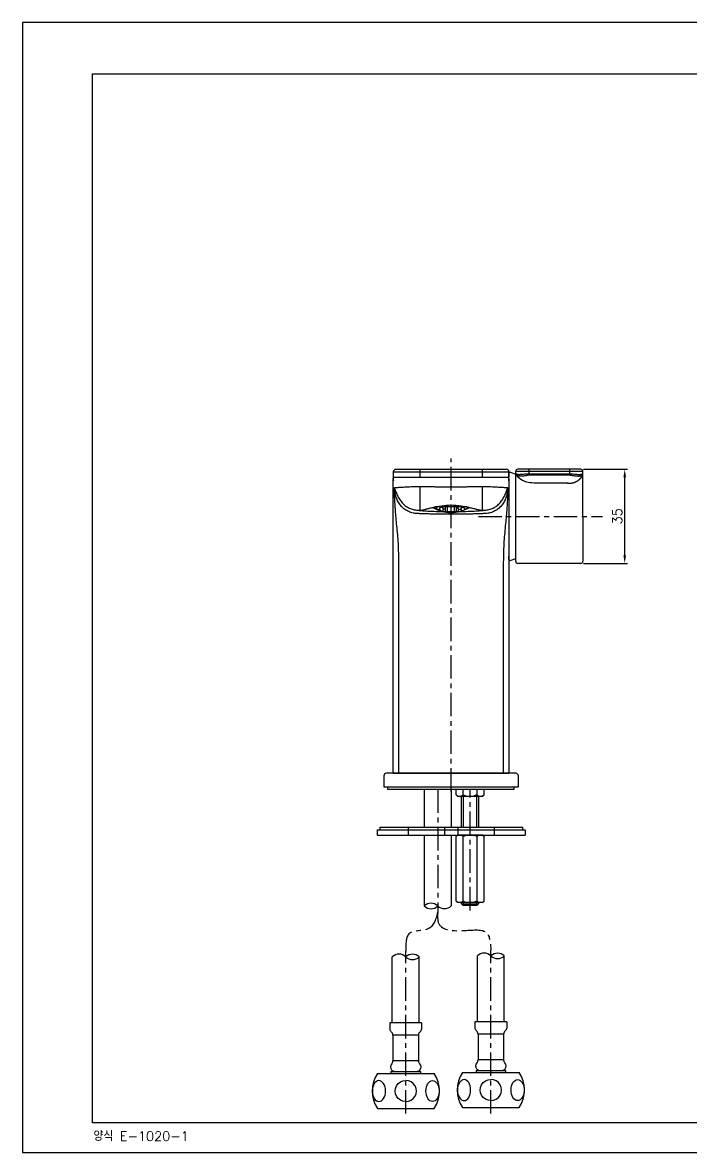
# Model space of a CAD drawing. Extents: x 25383 to 25977, y -4760 to -4340.
# Drawn here: x 25382.8 to 25631, y -4759.7 to -4339.7 of the extents above; entities that cross this region are included whole.
import ezdxf

# ---------------------------------------------------------------- set-up
doc = ezdxf.new("R2010")
doc.units = 0
doc.header["$LTSCALE"] = 7
doc.header["$MEASUREMENT"] = 0
doc.linetypes.add('CENTER', pattern=[2, 1.25, -0.25, 0.25, -0.25])
doc.layers.get('0').update_dxf_attribs({"color": 2, "linetype": 'CONTINUOUS'})
for name, color, linetype in [('CENTER', 1, 'CENTER'), ('CL', 1, 'CENTER'), ('D', 2, 'CONTINUOUS'), ('DIM', 2, 'CONTINUOUS'), ('DWG', 7, 'CONTINUOUS'), ('TXT', 4, 'CONTINUOUS')]:
    doc.layers.add(name, color=color, linetype=linetype)
doc.styles.add('GHS', font='romans', dxfattribs={"bigfont": 'ghs'})

# ---------------------------------------------------------------- blocks, each defined once
blk = doc.blocks.new('A$C33CC64C0')
at = {"layer": 'DWG'}
for p, q in [((0, 2), (0, 0)), ((0, 2), (55, 2)), ((1, 3), (1, 2)), ((1, 3), (54, 3)), ((11.5, 3), (11.5, 0)), ((25, 3), (25, 0)), ((30, 3), (30, 0)), ((43.5, 3), (43.5, 0)), ((54, 3), (54, 2)), ((55, 2), (55, 0)), ((0, 0), (55, 0))]:
    blk.add_line(p, q, dxfattribs=at)
blk = doc.blocks.new('A$C37100F70')
at = {"color": 7, "linetype": 'Continuous'}
for p, q in [((2.6, 0.5), (2.6, 2.5)), ((7.79, 0.5), (7.79, 2.5))]:
    blk.add_line(p, q, dxfattribs=at)
for points in [[(0.49, 0.08), (0.43, 0.13), (0.22, 0.3), (0, 0.5)], [(0.63, 0), (0.49, 0.08)], [(2.6, 0.5), (2.38, 0.3), (2.17, 0.13), (1.97, 0)], [(2.6, 0.5), (3.03, 0.3), (3.45, 0.13), (3.85, 0)], [(7.79, 0.5), (7.36, 0.3), (6.94, 0.13), (6.54, 0)], [(7.79, 0.5), (8.01, 0.3), (8.22, 0.13), (8.42, 0)], [(10.39, 0.5), (10.17, 0.3), (9.97, 0.13), (9.76, 0)]]:
    blk.add_spline(points, degree=3, dxfattribs=at)
at = {"layer": 'DWG'}
for p, q in [((0, 0.5), (0, 2.5)), ((0.5, 0), (0, 0.5)), ((9.89, 0), (10.39, 0.5)), ((10.39, 0.5), (10.39, 2.5)), ((0.5, 0), (9.89, 0))]:
    blk.add_line(p, q, dxfattribs=at)
blk = doc.blocks.new('A$C4E4B1E58')
at = {"color": 7, "linetype": 'Continuous'}
for p, q in [((2.6, 0.5), (2.6, 24.5)), ((7.79, 0.5), (7.79, 24.5))]:
    blk.add_line(p, q, dxfattribs=at)
for points in [[(0, 24.5), (0.22, 24.7), (0.43, 24.87), (0.63, 25)], [(2.6, 24.5), (2.38, 24.7), (2.17, 24.87), (1.97, 25)], [(2.6, 24.5), (3.03, 24.7), (3.45, 24.87), (3.85, 25)], [(7.79, 24.5), (7.36, 24.7), (6.94, 24.87), (6.54, 25)], [(7.79, 24.5), (8.01, 24.7), (8.22, 24.87), (8.42, 25)], [(9.76, 25), (9.9, 24.92)], [(9.9, 24.92), (9.97, 24.87), (10.17, 24.7), (10.39, 24.5)], [(0, 0.5), (0.22, 0.3), (0.43, 0.13), (0.63, 0)], [(2.6, 0.5), (2.38, 0.3), (2.17, 0.13), (1.97, 0)], [(2.6, 0.5), (3.03, 0.3), (3.45, 0.13), (3.85, 0)], [(7.79, 0.5), (7.36, 0.3), (6.94, 0.13), (6.54, 0)], [(7.79, 0.5), (8.01, 0.3), (8.22, 0.13), (8.42, 0)], [(9.76, 0), (9.9, 0.08)], [(9.9, 0.08), (9.97, 0.13), (10.17, 0.3), (10.39, 0.5)]]:
    blk.add_spline(points, degree=3, dxfattribs=at)
at = {"layer": 'DWG'}
for p, q in [((0.5, 25), (0, 24.5)), ((0, 0.5), (0, 24.5)), ((9.89, 25), (0.5, 25)), ((9.89, 25), (0.5, 25)), ((9.89, 25), (10.39, 24.5)), ((10.39, 0.5), (10.39, 24.5)), ((0.5, 0), (0, 0.5)), ((9.89, 0), (10.39, 0.5)), ((9.89, 0), (0.5, 0))]:
    blk.add_line(p, q, dxfattribs=at)
blk = doc.blocks.new('A$C60D90985')
at = {"color": 7, "linetype": 'Continuous'}
for p, q in [((8.36, 40.5), (8.36, 29)), ((8.36, 1), (8.36, 0.5))]:
    blk.add_line(p, q, dxfattribs=at)
at = {"layer": 'D'}
for p, q in [((2.7, 29), (2.7, 40.5)), ((7.7, 29), (7.7, 40.5)), ((2.7, 0), (2.7, 1)), ((7.7, 0), (7.7, 1))]:
    blk.add_line(p, q, dxfattribs=at)
at = {"layer": 'DWG'}
for p, q in [((2.04, 29), (2.04, 40.5)), ((2.04, 0.5), (2.04, 1)), ((2.54, 0), (2.04, 0.5)), ((2.04, 0.5), (8.36, 0.5)), ((7.86, 0), (8.36, 0.5)), ((2.54, 0), (7.86, 0))]:
    blk.add_line(p, q, dxfattribs=at)
blk.add_blockref('A$C4E4B1E58', (0, 1), dxfattribs=at)

msp = doc.modelspace()

# ---------------------------------------------------------------- hatches: boundary and pattern name
at = {"layer": 'D', "ltscale": 0.6}
h = msp.add_hatch(dxfattribs=at)
h.set_pattern_fill('HONEY', color=256, scale=6, angle=5)
h.set_pattern_definition([(5, (6213.0003, -2228.9433), (1.06410972, 0.745097647), [0.75, -1.5]), (125, (6213.0003, -2228.9433), (-1.17732835, 0.548997226), [0.75, -1.5]), (65, (6213.0003, -2228.9433), (-0.11321863, 1.294094873), [-1.5, 0.75])])
edge = h.paths.add_edge_path()
edge.add_line((25539.9873, -4519.72905), (25536.21682, -4519.72905))
edge.add_spline(control_points=[(25536.21682, -4519.72905), (25535.86391, -4519.80552), (25535.51196, -4519.88644), (25535.16084, -4519.97048)], knot_values=[0.405272866, 0.405272866, 0.405272866, 0.405272866, 0.497941072, 0.497941072, 0.497941072, 0.497941072], degree=3, periodic=0)
edge.add_arc((25542.0373, -4508.32418), 13.52487, 239.4406117, 261.2819253)
edge.add_line((25539.9873, -4521.69278), (25539.9873, -4519.72905))
edge = h.paths.add_edge_path()
edge.add_spline(control_points=[(25548.91377, -4519.97048), (25548.56265, -4519.88644), (25548.2107, -4519.80552), (25547.85779, -4519.72905)], knot_values=[0.502063935, 0.502063935, 0.502063935, 0.502063935, 0.594733792, 0.594733792, 0.594733792, 0.594733792], degree=3, periodic=0)
edge.add_line((25547.85779, -4519.72905), (25544.0873, -4519.72905))
edge.add_line((25544.0873, -4519.72905), (25544.0873, -4521.69278))
edge.add_arc((25542.0373, -4508.32418), 13.52487, 278.7180747, 300.5594049)

# ---------------------------------------------------------------- linework, layer by layer
at = {"color": 7, "linetype": 'Continuous'}
for p, q in [((25521.5373, -4505.77518), (25562.5373, -4505.77518)), ((25530.5373, -4508.77518), (25530.5373, -4505.77518)), ((25553.5373, -4505.77518), (25553.5373, -4508.77518)), ((25520.5373, -4506.77518), (25520.53125, -4508.86021)), ((25520.5373, -4506.77518), (25563.5373, -4506.77518)), ((25563.5373, -4508.77518), (25520.5373, -4508.77518)), ((25520.5373, -4618.77518), (25520.5373, -4509.15848)), ((25563.47933, -4510.02358), (25563.48584, -4509.95716)), ((25563.48584, -4509.95716), (25563.49452, -4509.8635)), ((25563.5373, -4508.77518), (25563.5373, -4506.77518)), ((25563.5373, -4509.16964), (25563.5373, -4618.77518)), ((25521.03102, -4512.73343), (25520.82676, -4512.76103)), ((25530.5373, -4520.9818), (25530.53731, -4512.27144)), ((25553.5373, -4512.27124), (25553.5373, -4520.9818)), ((25563.24784, -4512.76107), (25563.04315, -4512.73317)), ((25520.5373, -4618.77518), (25563.5373, -4618.77518))]:
    msp.add_line(p, q, dxfattribs=at)
at = {"linetype": 'Continuous'}
msp.add_lwpolyline([(25382.79327, -4759.72529), (25976.79327, -4759.72529), (25976.79327, -4339.72529), (25382.79327, -4339.72529)], close=True, dxfattribs=at)
at = {"color": 7, "linetype": 'Continuous'}
for points in [[(25520.53125, -4508.86021), (25520.53251, -4508.96539), (25520.53466, -4509.06855), (25520.53762, -4509.16923), (25520.54131, -4509.26705), (25520.54562, -4509.36163), (25520.55045, -4509.45253), (25520.55569, -4509.53934), (25520.56122, -4509.62161), (25520.56691, -4509.69906), (25520.5726, -4509.77074), (25520.57814, -4509.83627), (25520.58327, -4509.89367), (25520.59276, -4509.99375)], [(25563.49452, -4509.8635), (25563.49947, -4509.80658), (25563.50462, -4509.74407), (25563.50985, -4509.67653), (25563.515, -4509.60482), (25563.51999, -4509.52917), (25563.52472, -4509.45002), (25563.52911, -4509.36762), (25563.53307, -4509.28227), (25563.53652, -4509.19423), (25563.5394, -4509.10377), (25563.54164, -4509.01119), (25563.54318, -4508.91677), (25563.54397, -4508.82085), (25563.54406, -4508.77518)]]:
    msp.add_lwpolyline(points, dxfattribs=at)
for centre, start, end in [((25521.5373, -4506.77518), 90, 180), ((25562.5373, -4506.77518), 0, 90)]:
    msp.add_arc(centre, 1, start, end, dxfattribs=at)
for centre, radius, start, end in [((25534.5873, -4670.73241), 3.6244, 46.3881408, 133.6118592), ((25534.5873, -4665.62595), 3.52303, 224.7963347, 315.2036653), ((25539.5873, -4665.48493), 3.62378, 226.3787465, 313.6212535), ((25522.68869, -4689.51556), 3.52303, 44.7963347, 135.2036653), ((25527.68869, -4689.65744), 3.6244, 46.3881408, 133.6118592), ((25527.68869, -4684.4091), 3.6244, 226.3881408, 313.6118592), ((25554.31235, -4689.15504), 3.52303, 44.7963347, 135.2036653), ((25559.31235, -4689.29692), 3.6244, 46.3881408, 133.6118592), ((25559.31235, -4684.04858), 3.6244, 226.3881408, 313.6118592)]:
    msp.add_arc(centre, radius, start, end)
for points, knots in [([(25563.24765, -4512.76104), (25563.16072, -4513.3098), (25563.00152, -4514.12895), (25562.73861, -4515.20937), (25562.52023, -4516.01439), (25562.25714, -4516.80592), (25561.9213, -4517.56949), (25561.51035, -4518.29568), (25560.87155, -4519.20601), (25559.91057, -4520.2211), (25558.54099, -4521.18636), (25557.01187, -4521.87023), (25555.78496, -4522.14836), (25554.95619, -4522.23154), (25554.53986, -4522.25373), (25554.1232, -4522.26733), (25553.56772, -4522.28821), (25552.87352, -4522.31653), (25551.76258, -4522.35589), (25550.37363, -4522.39776), (25548.70662, -4522.4382), (25547.03943, -4522.47044), (25544.81636, -4522.50156), (25542.03727, -4522.51775), (25539.25819, -4522.50156), (25537.03512, -4522.47044), (25535.36793, -4522.4382), (25533.70091, -4522.39775), (25532.31197, -4522.35589), (25531.20103, -4522.31653), (25530.50683, -4522.28821), (25529.95134, -4522.26733), (25529.53469, -4522.25373), (25529.11835, -4522.23154), (25528.28959, -4522.14838), (25527.06268, -4521.87029), (25525.5339, -4521.18593), (25524.16436, -4520.22054), (25523.01058, -4519.00552), (25522.26457, -4517.82384), (25521.81778, -4516.80575), (25521.55473, -4516.01397), (25521.33624, -4515.20898), (25521.07315, -4514.12872), (25520.91386, -4513.3097), (25520.82692, -4512.76101)], [0, 0, 0, 0, 0.031253178, 0.046894507, 0.062545171, 0.078163698, 0.093767853, 0.109388443, 0.125020264, 0.156246641, 0.18746243, 0.218678517, 0.249895042, 0.257708367, 0.265522657, 0.273341183, 0.281158869, 0.296791049, 0.312423334, 0.34368921, 0.374955752, 0.406221901, 0.437487576, 0.500017617, 0.562547653, 0.593813323, 0.625079465, 0.656345998, 0.687611863, 0.703244142, 0.718876316, 0.726693998, 0.734512533, 0.742326904, 0.750140417, 0.781356356, 0.81256973, 0.843785589, 0.875007465, 0.906228129, 0.921839473, 0.937461241, 0.95311151, 0.968750655, 1, 1, 1, 1]), ([(25521.02992, -4512.73372), (25521.17359, -4513.26356), (25521.51889, -4514.30834), (25522.09038, -4515.55941), (25522.63008, -4516.51625), (25523.21186, -4517.44719), (25524.05407, -4518.53841), (25525.30926, -4519.62041), (25526.52151, -4520.28341), (25527.55436, -4520.65759), (25528.35408, -4520.86122), (25529.17208, -4520.96896), (25529.72038, -4520.9993), (25529.99448, -4521.01593)], [0, 0, 0, 0, 0.125049186, 0.250084488, 0.312626888, 0.375177391, 0.500126815, 0.624996406, 0.749879507, 0.812406548, 0.874929797, 0.93744765, 1, 1, 1, 1]), ([(25530.53725, -4512.27302), (25530.08821, -4512.27169), (25529.20038, -4512.30423), (25527.89092, -4512.32351), (25526.63042, -4512.3609), (25525.1175, -4512.45005), (25523.75811, -4512.54438), (25522.59177, -4512.60998), (25521.82314, -4512.64456), (25521.32198, -4512.6819), (25521.03102, -4512.73343)], [0, 0, 0, 0, 0.14150285, 0.279865362, 0.412705795, 0.538836067, 0.757404112, 0.842142767, 0.906887087, 1, 1, 1, 1]), ([(25553.53736, -4512.27266), (25553.29784, -4512.27399), (25552.81892, -4512.28669), (25551.86097, -4512.30541), (25550.66336, -4512.3273), (25549.22604, -4512.34851), (25547.30928, -4512.37205), (25544.91302, -4512.392), (25542.03731, -4512.40029), (25539.1616, -4512.39225), (25536.76534, -4512.37245), (25534.84858, -4512.34896), (25533.41125, -4512.32776), (25532.21365, -4512.30568), (25531.2557, -4512.2869), (25530.77677, -4512.27373), (25530.53725, -4512.27302)], [0, 0, 0, 0, 0.031239682, 0.062479317, 0.12496593, 0.187460752, 0.249961716, 0.374976285, 0.499999904, 0.625023443, 0.750037925, 0.812538924, 0.875033848, 0.937520558, 0.96876024, 1, 1, 1, 1]), ([(25563.04315, -4512.73317), (25562.7523, -4512.68058), (25562.25126, -4512.64508), (25561.48306, -4512.61009), (25560.31691, -4512.54469), (25558.95757, -4512.44936), (25557.44417, -4512.36294), (25556.18385, -4512.32067), (25554.87404, -4512.30683), (25553.98642, -4512.27016), (25553.53736, -4512.27266)], [0, 0, 0, 0, 0.093141998, 0.157737076, 0.242497118, 0.461137352, 0.58719688, 0.720173471, 0.858481325, 1, 1, 1, 1]), ([(25554.08013, -4521.01593), (25554.35423, -4520.9993), (25554.90254, -4520.96896), (25555.72055, -4520.86122), (25556.52027, -4520.65758), (25557.55313, -4520.2834), (25558.76539, -4519.62038), (25560.02059, -4518.53836), (25560.86279, -4517.44712), (25561.44458, -4516.51617), (25561.98428, -4515.55932), (25562.55577, -4514.30823), (25562.90105, -4513.26344), (25563.04472, -4512.73359)], [0, 0, 0, 0, 0.06255235, 0.125070204, 0.187593453, 0.250120493, 0.37500359, 0.49987318, 0.624822607, 0.687373112, 0.74991551, 0.874950815, 1, 1, 1, 1]), ([(25530.53713, -4520.98182), (25530.8186, -4520.95258), (25531.45839, -4520.85419), (25532.51594, -4520.62713), (25533.76995, -4520.31526), (25535.75002, -4519.81542), (25538.50703, -4519.23443), (25540.8309, -4519.05411), (25542.0373, -4519.05411)], [0, 0, 0, 0, 0.072645905, 0.165986768, 0.277606142, 0.404346729, 0.690298727, 1, 1, 1, 1]), ([(25542.0373, -4519.05411), (25543.24368, -4519.05412), (25545.5675, -4519.23444), (25548.32446, -4519.81538), (25550.3045, -4520.31521), (25551.5585, -4520.6271), (25552.61606, -4520.85419), (25553.25587, -4520.95258), (25553.53735, -4520.98181)], [0, 0, 0, 0, 0.309697427, 0.595646869, 0.722386947, 0.834006872, 0.927350483, 1, 1, 1, 1]), ([(25529.5373, -4521.05203), (25529.53729, -4521.04848), (25529.54876, -4521.04088), (25529.5857, -4521.03286), (25529.6721, -4521.02362), (25529.81388, -4521.01825), (25529.92856, -4521.01628), (25529.99497, -4521.01568)], [0, 0, 0, 0, 0.023000329, 0.071983575, 0.259988865, 0.569710645, 1, 1, 1, 1]), ([(25530.25664, -4521.17766), (25530.15216, -4521.16601), (25530.00633, -4521.14864), (25529.82718, -4521.12331), (25529.72537, -4521.10685), (25529.64692, -4521.09215), (25529.58832, -4521.07806), (25529.5565, -4521.06783), (25529.53731, -4521.05734), (25529.5373, -4521.05203)], [0, 0, 0, 0, 0.429479314, 0.599656822, 0.739759784, 0.849549385, 0.928938407, 0.978303761, 1, 1, 1, 1]), ([(25529.99497, -4521.01568), (25530.03375, -4521.0153), (25530.21482, -4521.01098), (25530.39556, -4520.99652), (25530.53713, -4520.98182)], [0, 0, 0, 0, 0.214097414, 1, 1, 1, 1]), ([(25542.0373, -4521.65473), (25540.77587, -4521.65473), (25538.37078, -4521.62782), (25535.04871, -4521.51625), (25532.64284, -4521.38132), (25531.12092, -4521.26312), (25530.51572, -4521.20654), (25530.25664, -4521.17766)], [0, 0, 0, 0, 0.320856225, 0.611725923, 0.845411777, 0.933691929, 1, 1, 1, 1]), ([(25553.81792, -4521.17766), (25553.55884, -4521.20655), (25552.95364, -4521.26312), (25551.43171, -4521.38132), (25549.02585, -4521.51625), (25545.7038, -4521.62782), (25543.29873, -4521.65473), (25542.0373, -4521.65473)], [0, 0, 0, 0, 0.066309189, 0.154589919, 0.388276158, 0.679145238, 1, 1, 1, 1]), ([(25553.53735, -4520.98181), (25553.58886, -4520.98715), (25553.76919, -4521.00426), (25553.95028, -4521.01442), (25554.07964, -4521.01568)], [0, 0, 0, 0, 0.285875505, 1, 1, 1, 1]), ([(25554.53731, -4521.05203), (25554.5373, -4521.05734), (25554.5181, -4521.06783), (25554.48629, -4521.07806), (25554.42769, -4521.09215), (25554.34923, -4521.10685), (25554.24741, -4521.12332), (25554.06825, -4521.14864), (25553.92241, -4521.16601), (25553.81792, -4521.17766)], [0, 0, 0, 0, 0.021695893, 0.071061049, 0.150450048, 0.26023981, 0.400342963, 0.570520634, 1, 1, 1, 1]), ([(25554.07964, -4521.01568), (25554.14606, -4521.01628), (25554.26073, -4521.01825), (25554.40251, -4521.02362), (25554.48891, -4521.03286), (25554.52585, -4521.04088), (25554.53732, -4521.04848), (25554.53731, -4521.05203)], [0, 0, 0, 0, 0.430289843, 0.740011805, 0.928016639, 0.976999643, 1, 1, 1, 1])]:
    msp.add_open_spline(points, degree=3, knots=knots, dxfattribs=at)
at = {"layer": 'CENTER'}
msp.add_line((25537.0873, -4624.77518), (25537.0873, -4670.10824), dxfattribs=at)
at = {"layer": 'CL'}
for p, q in [((25542.0373, -4625.61448), (25542.0373, -4501.71974)), ((25552.17444, -4523.27511), (25598.32411, -4523.27512)), ((25549.0873, -4669.77517), (25549.0873, -4624.77517)), ((25525.18869, -4745.32109), (25525.18869, -4684.86922)), ((25556.81235, -4745.32109), (25556.81235, -4684.5087))]:
    msp.add_line(p, q, dxfattribs=at)
for points in [[(25537.0873, -4670.10824), (25533.7876, -4676.48083), (25526.63327, -4678.28673), (25525.18869, -4684.86922)], [(25537.0873, -4670.10824), (25537.46445, -4674.67499), (25547.11285, -4677.25404), (25555.24668, -4678.09503), (25556.81235, -4684.5087)]]:
    msp.add_spline(points, degree=3, dxfattribs=at)
at = {"layer": 'D'}
for points, knots in [([(25520.82676, -4512.76103), (25520.8246, -4512.76587), (25520.82514, -4512.78532), (25520.82311, -4512.82619), (25520.82418, -4512.89486), (25520.82421, -4512.99053), (25520.82506, -4513.11355), (25520.82718, -4513.33167), (25520.83381, -4513.67249), (25520.84849, -4514.16282), (25520.87112, -4514.7609), (25520.90264, -4515.46518), (25520.94385, -4516.27362), (25520.99481, -4517.18352), (25521.07966, -4518.59011), (25521.20956, -4520.57548), (25521.41054, -4523.20843), (25521.68211, -4526.13567), (25522.00737, -4529.30919), (25522.29374, -4532.70517), (25522.41621, -4535.6705), (25522.47047, -4538.14151), (25522.50578, -4540.05663), (25522.53122, -4541.99897), (25522.537, -4544.61333), (25522.53794, -4549.20421), (25522.53653, -4555.76655), (25522.5374, -4563.64267), (25522.53744, -4571.51872), (25522.53755, -4579.3948), (25522.53753, -4587.27087), (25522.53747, -4595.14695), (25522.53737, -4605.64838), (25522.5373, -4613.52446), (25522.5373, -4618.77518)], [0, 0, 0, 0, 0.000149832, 0.000528904, 0.001175282, 0.002080947, 0.003239467, 0.004652576, 0.008250935, 0.012879584, 0.018526149, 0.025177377, 0.032817807, 0.041419673, 0.050950939, 0.072670728, 0.097688759, 0.125629152, 0.155809992, 0.187913444, 0.221995169, 0.239723462, 0.257815557, 0.276166666, 0.294660094, 0.331753364, 0.406004793, 0.48025361, 0.55450308, 0.628752556, 0.703002038, 0.777251524, 0.851501014, 1, 1, 1, 1]), ([(25561.5373, -4618.77518), (25561.53731, -4613.52446), (25561.53724, -4605.64838), (25561.53714, -4595.14695), (25561.53708, -4587.27087), (25561.53706, -4579.3948), (25561.53717, -4571.51872), (25561.53721, -4563.64267), (25561.53807, -4555.76655), (25561.53667, -4549.20421), (25561.53761, -4544.61333), (25561.54339, -4541.99897), (25561.56883, -4540.05663), (25561.60414, -4538.14151), (25561.6584, -4535.6705), (25561.78087, -4532.70517), (25562.06723, -4529.3092), (25562.3925, -4526.13568), (25562.66399, -4523.20843), (25562.86514, -4520.57555), (25562.99486, -4518.59026), (25563.07941, -4517.18374), (25563.13043, -4516.27381), (25563.1719, -4515.46524), (25563.20373, -4514.76083), (25563.22647, -4514.16273), (25563.24093, -4513.67238), (25563.24745, -4513.33149), (25563.24953, -4513.11332), (25563.25045, -4512.9903), (25563.2503, -4512.89484), (25563.25177, -4512.82583), (25563.24903, -4512.78546), (25563.25041, -4512.76551), (25563.24784, -4512.76107)], [0, 0, 0, 0, 0.148499032, 0.222748545, 0.296998054, 0.371247559, 0.445497059, 0.519746553, 0.593995395, 0.66824685, 0.705340131, 0.723833563, 0.742184677, 0.760276779, 0.778005078, 0.812086813, 0.844190275, 0.874371017, 0.902311191, 0.92732975, 0.949047677, 0.958577667, 0.967180141, 0.974822431, 0.981475323, 0.98712201, 0.991749784, 0.995349379, 0.996763409, 0.997921805, 0.998825533, 0.99947136, 0.999855086, 1, 1, 1, 1])]:
    msp.add_open_spline(points, degree=3, knots=knots, dxfattribs=at)
at = {"layer": 'DIM', "ltscale": 0.6}
for p, q in [((25591.2373, -4505.77529), (25607.56214, -4505.77529)), ((25606.56214, -4537.77529), (25606.56214, -4508.77529)), ((25591.2373, -4540.77529), (25607.56214, -4540.77529))]:
    msp.add_line(p, q, dxfattribs=at)
at = {"layer": 'DIM'}
for p, q in [((25529.93869, -4716.09044), (25520.43869, -4716.09044)), ((25561.56235, -4715.72992), (25552.06235, -4715.72992)), ((25529.93869, -4725.7004), (25520.43869, -4725.7004)), ((25561.56235, -4725.33989), (25552.06235, -4725.33989))]:
    msp.add_line(p, q, dxfattribs=at)
at = {"layer": 'DIM', "ltscale": 0.6}
for points in [[(25606.06214, -4508.77529), (25607.06214, -4508.77529), (25606.56214, -4505.77529)], [(25606.06214, -4537.77529), (25607.06214, -4537.77529), (25606.56214, -4540.77529)]]:
    msp.add_solid(points, dxfattribs=at)
at = {"layer": 'DWG'}
for p, q in [((25566.0373, -4539.97525), (25566.0373, -4506.57529)), ((25591.0373, -4506.57529), (25566.0373, -4506.57529)), ((25590.2373, -4505.77529), (25566.8373, -4505.77529)), ((25571.0373, -4507.41494), (25571.0373, -4505.77529)), ((25586.0373, -4505.77529), (25586.03731, -4507.42135)), ((25591.0373, -4507.45574), (25591.0373, -4506.57529)), ((25563.5373, -4507.19134), (25563.5373, -4508.52511)), ((25563.93217, -4506.90674), (25566.0373, -4507.60845)), ((25566.0373, -4507.47872), (25566.04628, -4507.59824)), ((25566.24195, -4508.01332), (25566.242, -4508.01339)), ((25571.0373, -4507.41494), (25571.01935, -4508.02327)), ((25574.1918, -4510.78373), (25575.48277, -4510.7788)), ((25582.67266, -4510.78762), (25583.91575, -4510.82646)), ((25586.05483, -4508.02223), (25586.03731, -4507.42135)), ((25591.0373, -4507.59223), (25591.03705, -4507.61232)), ((25591.0373, -4523.27533), (25591.0373, -4507.45574)), ((25547.85779, -4519.72905), (25536.21682, -4519.72905)), ((25539.9873, -4521.69278), (25539.9873, -4519.72905)), ((25540.7373, -4521.78642), (25540.7373, -4519.72905)), ((25543.3373, -4521.78642), (25543.3373, -4519.72905)), ((25544.0873, -4521.69278), (25544.0873, -4519.72905)), ((25591.0373, -4523.27533), (25591.0373, -4539.9749)), ((25563.5373, -4539.35889), (25563.5373, -4538.02511)), ((25563.93217, -4539.64349), (25566.0373, -4538.94178)), ((25590.2373, -4540.77529), (25566.8373, -4540.77529)), ((25517.0373, -4619.77518), (25517.0373, -4623.77518)), ((25566.0373, -4618.77518), (25518.0373, -4618.77518)), ((25567.0373, -4623.77518), (25567.0373, -4619.77518)), ((25517.0373, -4623.77518), (25567.0373, -4623.77518)), ((25532.0873, -4624.77518), (25532.0873, -4638.77515)), ((25542.0873, -4624.77518), (25542.0873, -4638.77515)), ((25532.0873, -4641.77515), (25532.0873, -4668.10824)), ((25542.0873, -4641.77515), (25542.0873, -4668.10824)), ((25520.18869, -4711.60612), (25520.18869, -4687.03327)), ((25530.18869, -4711.60612), (25530.18869, -4687.03327)), ((25551.81235, -4711.24561), (25551.81235, -4686.67275)), ((25561.81235, -4711.24561), (25561.81235, -4686.67275)), ((25531.08869, -4711.60612), (25519.28869, -4711.60612)), ((25519.28869, -4711.60612), (25519.28869, -4713.85381)), ((25531.08869, -4711.60612), (25531.08869, -4713.85381)), ((25562.71235, -4711.24561), (25550.91235, -4711.24561)), ((25550.91235, -4711.24561), (25550.91235, -4713.4933)), ((25562.71235, -4711.24561), (25562.71235, -4713.4933)), ((25520.43869, -4716.09044), (25520.43869, -4725.7004)), ((25529.93869, -4716.09044), (25529.93869, -4725.7004)), ((25552.06235, -4715.72992), (25552.06235, -4725.33989)), ((25561.56235, -4715.72992), (25561.56235, -4725.33989)), ((25514.68869, -4730.40612), (25535.68869, -4730.40612)), ((25519.68869, -4729.60612), (25519.68869, -4730.40612)), ((25519.68869, -4729.60612), (25525.18869, -4729.60612)), ((25520.28869, -4729.60612), (25530.68869, -4729.60612)), ((25530.68869, -4729.60612), (25530.49176, -4729.60612)), ((25530.68869, -4729.60612), (25530.68869, -4730.40612)), ((25546.31235, -4730.04561), (25567.31235, -4730.04561)), ((25551.31235, -4729.24561), (25551.31235, -4730.04561)), ((25551.31235, -4729.24561), (25556.81235, -4729.24561)), ((25551.91235, -4729.24561), (25562.31235, -4729.24561)), ((25562.31235, -4729.24561), (25562.11542, -4729.24561)), ((25562.31235, -4729.24561), (25562.31235, -4730.04561)), ((25514.68869, -4743.40612), (25535.68869, -4743.40612)), ((25546.31235, -4743.04561), (25567.31235, -4743.04561))]:
    msp.add_line(p, q, dxfattribs=at)
at = {"layer": 'DWG', "lineweight": 25}
for p, q in [((25518.53731, -4624.77517), (25518.53731, -4623.77517)), ((25565.5373, -4624.77517), (25565.5373, -4623.77517)), ((25565.5373, -4624.77517), (25518.53731, -4624.77518))]:
    msp.add_line(p, q, dxfattribs=at)
at = {"layer": 'DWG'}
for points in [[(25566.04628, -4507.59824), (25566.07344, -4507.71642), (25566.11784, -4507.82851), (25566.17862, -4507.93272), (25566.24229, -4508.01344)], [(25566.24201, -4508.01315), (25566.69483, -4508.47626), (25567.30367, -4508.99628), (25567.95229, -4509.45309), (25568.62739, -4509.84291), (25569.32065, -4510.16171), (25570.02796, -4510.40745), (25570.74251, -4510.57863), (25571.46109, -4510.68544), (25572.17254, -4510.74524), (25572.8669, -4510.77344), (25573.54004, -4510.78352), (25574.1918, -4510.78373)], [(25575.48277, -4510.7788), (25581.7087, -4510.7748), (25582.19897, -4510.7786), (25582.67266, -4510.78762)], [(25585.07921, -4510.86291), (25585.19541, -4510.87615), (25585.31365, -4510.88796), (25585.43257, -4510.89813), (25585.55207, -4510.90661), (25585.67161, -4510.91332), (25585.7911, -4510.91822), (25585.91031, -4510.92129), (25586.02915, -4510.92248), (25586.1475, -4510.92178), (25586.26527, -4510.91916), (25586.38237, -4510.91458), (25586.4987, -4510.90802), (25586.61417, -4510.89945), (25586.72864, -4510.88886), (25586.84202, -4510.87621), (25586.95412, -4510.86151), (25587.06477, -4510.84474), (25587.1739, -4510.82591), (25587.2814, -4510.80501), (25587.38731, -4510.78209), (25587.49172, -4510.75719), (25587.59459, -4510.73037), (25587.6959, -4510.7017), (25587.79564, -4510.67123), (25587.8938, -4510.63902), (25587.99037, -4510.60516), (25588.08533, -4510.56969), (25588.17866, -4510.53269), (25588.27037, -4510.49422), (25588.36044, -4510.45436), (25588.44887, -4510.41317), (25588.53565, -4510.37072), (25588.62077, -4510.32709), (25588.70424, -4510.28233), (25588.78606, -4510.23652), (25588.86623, -4510.18972), (25588.94475, -4510.14201), (25589.02163, -4510.09345), (25589.09688, -4510.0441), (25589.17051, -4509.99402), (25589.24253, -4509.94329), (25589.31297, -4509.89194), (25589.38186, -4509.84003), (25589.4492, -4509.78762), (25589.51502, -4509.73475), (25589.57929, -4509.68151), (25589.64196, -4509.628), (25589.70306, -4509.57426), (25589.76259, -4509.52035), (25589.82055, -4509.46632), (25589.87696, -4509.41223), (25589.93183, -4509.35812), (25589.98518, -4509.30405), (25590.03702, -4509.25006), (25590.08737, -4509.19619), (25590.13626, -4509.14249), (25590.1837, -4509.089), (25590.22973, -4509.03575), (25590.27436, -4508.98278), (25590.31761, -4508.93013), (25590.3595, -4508.87784), (25590.40005, -4508.82597), (25590.43928, -4508.77454), (25590.47721, -4508.7236), (25590.51386, -4508.67318), (25590.54927, -4508.62331), (25590.58346, -4508.57401), (25590.61645, -4508.52532), (25590.6483, -4508.47723), (25590.679, -4508.4298), (25590.70859, -4508.38306), (25590.73706, -4508.33707), (25590.76441, -4508.2919), (25590.79069, -4508.24756), (25590.8159, -4508.2041), (25590.84012, -4508.16145), (25590.86335, -4508.1197), (25590.88587, -4508.07836), (25590.90798, -4508.03695), (25590.92963, -4507.99553), (25590.95106, -4507.95365)], [(25590.95099, -4507.95362), (25590.96028, -4507.93467), (25590.99352, -4507.85321), (25591.01693, -4507.77161), (25591.03121, -4507.69075), (25591.03705, -4507.61232)], [(25583.91575, -4510.82646), (25584.26148, -4510.83384), (25584.57079, -4510.83704), (25584.83973, -4510.83676), (25585.06465, -4510.83433), (25585.46146, -4510.82639)], [(25584.88002, -4510.83632), (25584.96528, -4510.84835), (25585.07921, -4510.86291)]]:
    msp.add_lwpolyline(points, dxfattribs=at)
for centre, radius, start, end in [((25566.83732, -4506.57539), 0.8, 90.000741, 179.9928673), ((25590.2373, -4506.57529), 0.8, 0.0000001, 89.9999997), ((25563.8373, -4507.19134), 0.3, 71.5650512, 180), ((25566.83655, -4507.42555), 0.79924, 180.0039732, 228.3361048), ((25590.23795, -4507.42183), 0.79935, 311.2315996, 359.9967112), ((25600.72469, -4509.66173), 10.02173, 171.6935156, 172.0218056), ((25542.0373, -4508.32418), 13.52487, 239.4406117, 270), ((25542.0373, -4508.32418), 13.52487, 270, 300.5594049), ((25563.8373, -4539.35889), 0.3, 180, 288.4349488), ((25566.83727, -4539.97527), 0.8, 180, 270.0003952), ((25590.23734, -4539.97527), 0.8, 270.0001375, 0), ((25518.0373, -4619.77518), 1, 90, 180), ((25566.0373, -4619.77518), 1, 0, 90), ((25520.53869, -4713.85381), 1.25, 180, 234.4214743), ((25518.93869, -4716.09044), 1.5, 0, 54.4214743), ((25531.43869, -4716.09044), 1.5, 125.5785257, 180), ((25529.83869, -4713.85381), 1.25, 305.5785257, 0), ((25552.16235, -4713.4933), 1.25, 180, 234.4214743), ((25550.56235, -4715.72992), 1.5, 0, 54.4214743), ((25563.06235, -4715.72992), 1.5, 125.5785257, 180), ((25561.46235, -4713.4933), 1.25, 305.5785257, 0), ((25521.13737, -4727.95612), 1.65, 134.2663389, 222.0731288), ((25521.13737, -4727.95612), 1.65, 222.0731288, 259.6550493), ((25518.93869, -4725.7004), 1.5, 314.2663389, 0), ((25529.24001, -4727.95612), 1.65, 280.3449507, 317.9268712), ((25531.43869, -4725.7004), 1.5, 180, 225.7336611), ((25529.24001, -4727.95612), 1.65, 317.9268712, 45.7336611), ((25552.76104, -4727.59561), 1.65, 134.2663389, 222.0731288), ((25552.76104, -4727.59561), 1.65, 222.0731288, 259.6550493), ((25550.56235, -4725.33989), 1.5, 314.2663389, 0), ((25560.86367, -4727.59561), 1.65, 280.3449507, 317.9268712), ((25563.06235, -4725.33989), 1.5, 180, 225.7336611), ((25560.86367, -4727.59561), 1.65, 317.9268712, 45.7336611), ((25524.25119, -4736.90612), 11.5625, 145.7945421, 214.2054579), ((25521.13737, -4727.95612), 1.65, 259.6550493, 270), ((25529.24001, -4727.95612), 1.65, 270, 280.3449507), ((25526.12619, -4736.90612), 11.5625, 325.7945421, 34.2054579), ((25555.87485, -4736.54561), 11.5625, 145.7945421, 214.2054579), ((25552.76104, -4727.59561), 1.65, 259.6550493, 270), ((25560.86367, -4727.59561), 1.65, 270, 280.3449507), ((25557.74985, -4736.54561), 11.5625, 325.7945421, 34.2054579)]:
    msp.add_arc(centre, radius, start, end, dxfattribs=at)
at = {"layer": 'DWG', "extrusion": (0, 0, -1)}
for centre in [(25515.2294, -4736.91378), (25546.85306, -4736.55326)]:
    msp.add_ellipse(centre, major_axis=(0, 3.90287), ratio=0.627611633, dxfattribs=at)
for centre in [(25525.18869, -4736.91378), (25556.81235, -4736.55326)]:
    msp.add_ellipse(centre, major_axis=(-3.98229, 0), ratio=0.980057325, start_param=4.71238898, end_param=7.853981634, dxfattribs=at)
at = {"layer": 'DWG'}
for centre in [(25525.18869, -4736.91378), (25556.81235, -4736.55326)]:
    msp.add_ellipse(centre, major_axis=(3.98229, 0), ratio=0.980057325, start_param=4.71238898, end_param=7.853981634, dxfattribs=at)
for centre in [(25535.14798, -4736.91378), (25566.77165, -4736.55326)]:
    msp.add_ellipse(centre, major_axis=(0, 3.90287), ratio=0.627611633, dxfattribs=at)
for points, knots in [([(25566.0373, -4507.4256), (25566.03722, -4507.41828), (25566.08725, -4507.43407), (25566.1031, -4507.44045), (25566.12483, -4507.44852)], [0, 0, 0, 0, 0.240185408, 1, 1, 1, 1]), ([(25566.12483, -4507.44852), (25566.20158, -4507.477), (25566.39929, -4507.54485), (25566.76894, -4507.62379), (25567.26859, -4507.66992), (25568.14374, -4507.659), (25569.40574, -4507.4989), (25570.47128, -4507.40054), (25571.0373, -4507.41494)], [0, 0, 0, 0, 0.049650717, 0.126628033, 0.228589897, 0.353381968, 0.656578736, 1, 1, 1, 1]), ([(25566.30524, -4508.02263), (25566.29526, -4508.02181), (25566.27973, -4508.02037), (25566.25676, -4508.01561), (25566.25028, -4508.01485), (25566.24146, -4508.01242), (25566.24195, -4508.01332)], [0, 0, 0, 0, 0.469267091, 0.780355989, 0.952084969, 1, 1, 1, 1]), ([(25571.01935, -4508.02327), (25570.73908, -4508.02353), (25570.17991, -4508.07678), (25569.36722, -4508.22376), (25568.5908, -4508.35638), (25567.97455, -4508.40592), (25567.52641, -4508.38958), (25567.23422, -4508.35483), (25566.97763, -4508.30041), (25566.75982, -4508.23377), (25566.58371, -4508.1627), (25566.46447, -4508.10435), (25566.39069, -4508.06513), (25566.35199, -4508.04372), (25566.32514, -4508.03023), (25566.31066, -4508.02297), (25566.30524, -4508.02263)], [0, 0, 0, 0, 0.175077198, 0.34949923, 0.516054326, 0.667008896, 0.734526185, 0.795886604, 0.850579182, 0.89815249, 0.93797923, 0.969091958, 0.980994031, 0.990226253, 0.99660884, 1, 1, 1, 1]), ([(25586.05483, -4508.02223), (25583.549, -4508.01545), (25579.79312, -4508.02094), (25574.78129, -4508.01599), (25572.27531, -4508.02086), (25571.01935, -4508.02327)], [0, 0, 0, 0, 0.499986054, 0.749400575, 1, 1, 1, 1]), ([(25571.0373, -4507.41494), (25572.28677, -4507.45192), (25574.78731, -4507.45886), (25578.53729, -4507.44518), (25582.28724, -4507.45917), (25584.78783, -4507.45785), (25586.03731, -4507.42135)], [0, 0, 0, 0, 0.249995732, 0.500000499, 0.750005275, 1, 1, 1, 1]), ([(25586.03731, -4507.42135), (25586.64049, -4507.40611), (25587.51986, -4507.4989), (25588.63679, -4507.63594), (25589.36632, -4507.69066), (25589.98561, -4507.67823), (25590.46899, -4507.60656), (25590.77375, -4507.51674), (25590.93808, -4507.45362), (25590.99408, -4507.43009), (25591.01584, -4507.42292)], [0, 0, 0, 0, 0.360458436, 0.525540767, 0.672795864, 0.797048288, 0.894812391, 0.963760345, 0.986315342, 1, 1, 1, 1]), ([(25590.76481, -4508.02298), (25590.75969, -4508.02325), (25590.74588, -4508.03058), (25590.72014, -4508.04392), (25590.68268, -4508.06544), (25590.61071, -4508.10506), (25590.49364, -4508.16452), (25590.31981, -4508.23783), (25590.10368, -4508.3081), (25589.84771, -4508.3664), (25589.55506, -4508.40405), (25589.10507, -4508.42244), (25588.48618, -4508.37056), (25587.70822, -4508.23112), (25586.89498, -4508.07815), (25586.33522, -4508.0227), (25586.05483, -4508.02223)], [0, 0, 0, 0, 0.003202533, 0.009369888, 0.01837199, 0.030040982, 0.060726706, 0.100254511, 0.147708692, 0.202416063, 0.263902226, 0.331644804, 0.483235873, 0.650304156, 0.824960965, 1, 1, 1, 1]), ([(25590.95101, -4507.9536), (25590.95352, -4507.95292), (25590.92909, -4507.96798), (25590.91852, -4507.97891), (25590.84918, -4508.01226), (25590.79983, -4508.02061), (25590.76481, -4508.02298)], [0, 0, 0, 0, 0.038734005, 0.200248568, 0.477484593, 1, 1, 1, 1]), ([(25591.01584, -4507.42292), (25591.01894, -4507.4219), (25591.02428, -4507.42), (25591.03736, -4507.41781), (25591.0373, -4507.42187)], [0, 0, 0, 0, 0.445681782, 1, 1, 1, 1])]:
    msp.add_open_spline(points, degree=3, knots=knots, dxfattribs=at)
at = {"layer": 'TXT', "color": 4}
msp.add_lwpolyline([(25408.79327, -4358.72529), (25962.79327, -4358.72529), (25962.79327, -4748.72529), (25408.79327, -4748.72529)], close=True, dxfattribs=at)

# ---------------------------------------------------------------- block references
at = {"layer": 'DWG'}
for name, p in [('A$C37100F70', (25543.8911, -4627.27438)), ('A$C60D90985', (25543.8911, -4667.77517)), ('A$C33CC64C0', (25514.5373, -4641.77512))]:
    msp.add_blockref(name, p, dxfattribs=at)

# ---------------------------------------------------------------- texts
at = {"color": 7, "style": 'GHS'}
msp.add_text('양식 E-1020-1', height=3.5, dxfattribs=at).set_placement((25409.11021, -4755.4356))
at = {"layer": 'DIM', "ltscale": 0.6, "insert": (25603.81214, -4523.27529), "char_height": 3.5, "attachment_point": 5, "rotation": 90, "style": 'GHS'}
msp.add_mtext('\\A1;35', dxfattribs=at)

doc.saveas('drawing.dxf')
